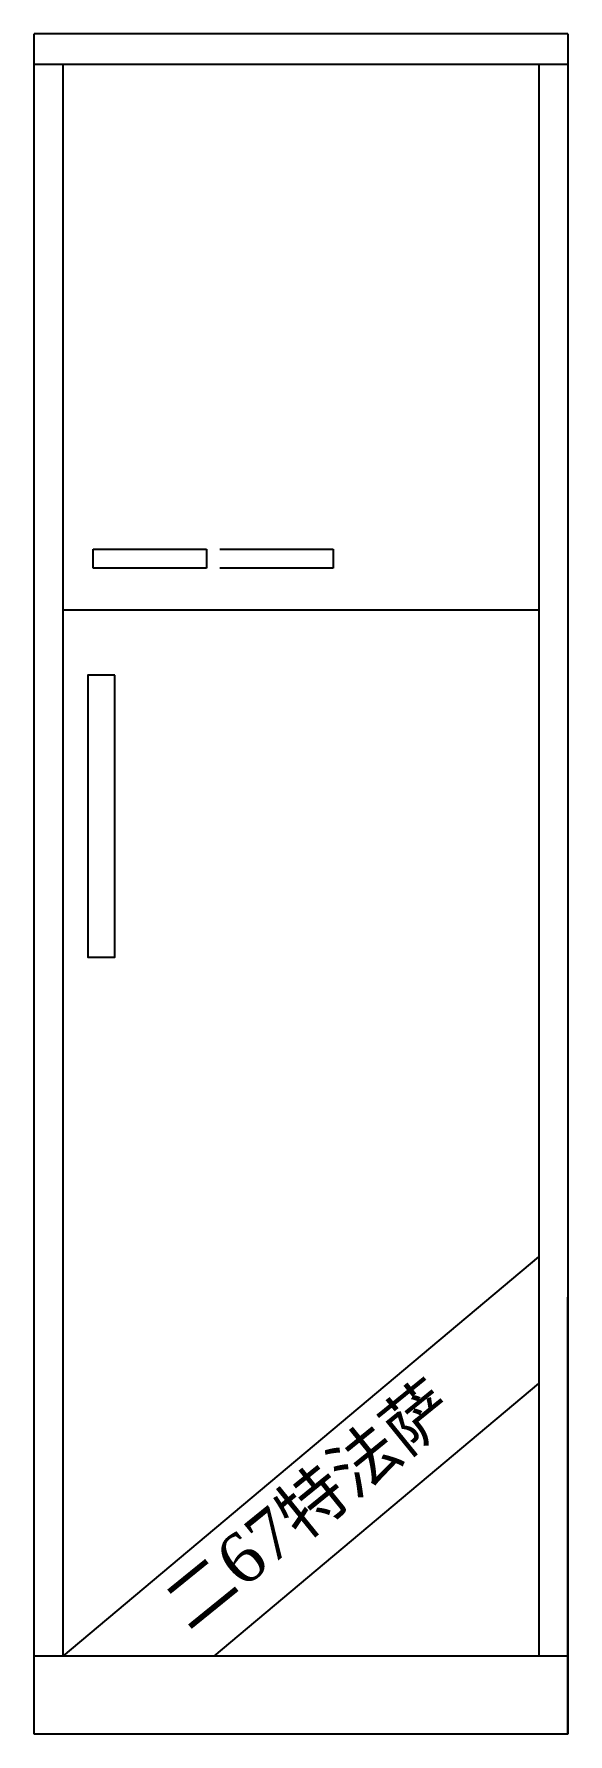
# Model space of a CAD drawing. Header units: millimetres. Extents: x 0 to 550, y 0 to 1751.
import ezdxf

# ---------------------------------------------------------------- set-up
doc = ezdxf.new("R2010")
doc.units = ezdxf.units.MM
doc.linetypes.add('C', pattern=[14.5, 10, -1.5, 1.5, -1.5])
for name, color, linetype in [('2', 2, 'Continuous'), ('7', 7, 'Continuous'), ('9', 9, 'C')]:
    doc.layers.add(name, color=color, linetype=linetype)

msp = doc.modelspace()

# ---------------------------------------------------------------- linework, layer by layer
at = {"layer": '2', "color": 7, "linetype": 'ByBlock'}
for p, q in [((0, 0), (0, 1751.1)), ((550, 1751.1), (550, 0)), ((0, 1720), (550, 1720)), ((30, 80), (30, 1720)), ((520, 1720), (520, 80)), ((30, 1157.9), (520, 1157.9)), ((550, 0), (550, 450)), ((550, 80), (0, 80)), ((550, 0), (0, 0))]:
    msp.add_line(p, q, dxfattribs=at)
at = {"layer": '7', "color": 7}
for p, q in [((30, 80), (520, 491.5)), ((185.5, 80), (520, 360.9))]:
    msp.add_line(p, q, dxfattribs=at)
msp.add_lwpolyline([(83.4, 1090.5), (55.3, 1090.5), (55.3, 800), (83.4, 800)], close=True, dxfattribs=at)
at = {"layer": '9', "color": 7, "linetype": 'ByBlock'}
for p, q in [((550, 1751.1), (0, 1751.1)), ((60.9, 1220.4), (177.7, 1220.4)), ((60.9, 1200.9), (60.9, 1220.4)), ((177.7, 1220.4), (177.7, 1200.9)), ((191.4, 1220.4), (308.1, 1220.4)), ((308.1, 1220.4), (308.1, 1200.9)), ((177.7, 1200.9), (60.9, 1200.9)), ((308.1, 1200.9), (191.4, 1200.9))]:
    msp.add_line(p, q, dxfattribs=at)

# ---------------------------------------------------------------- texts
at = {"layer": '7', "color": 7, "insert": (128, 144.5), "char_height": 51.2, "width": 586.077, "attachment_point": 1, "rotation": 39.0146}
msp.add_mtext('\\fTimes New Roman|b0|i0|c0|p18;二67特法萨', dxfattribs=at)

doc.saveas('drawing.dxf')
